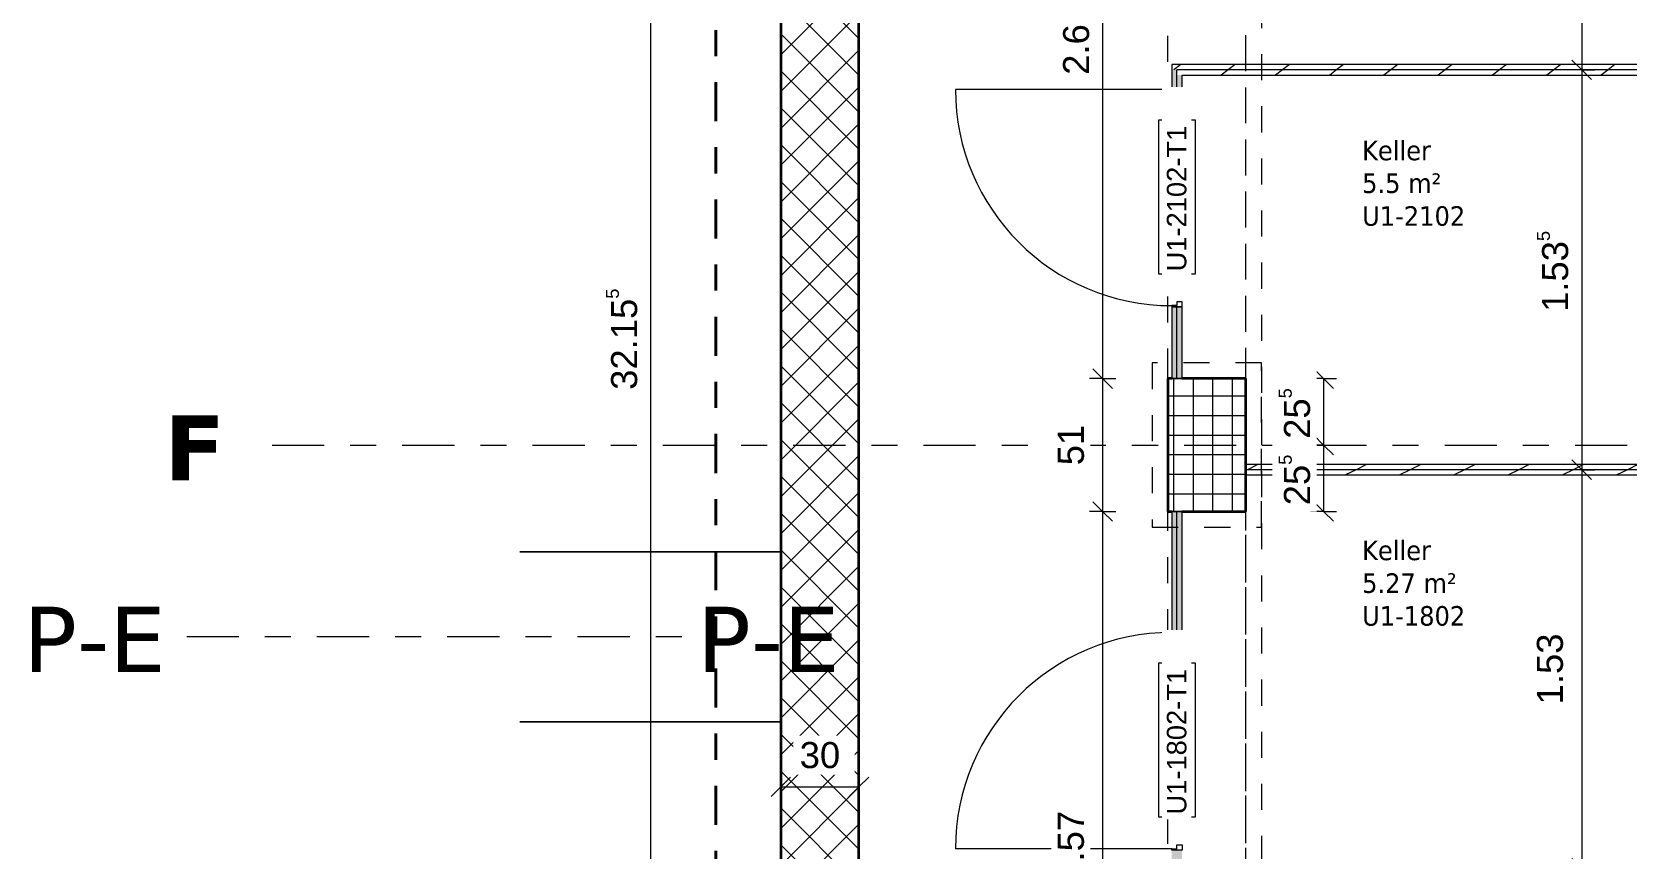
# Model space of a CAD drawing. Header units: metres. Extents: x -35.6 to 33, y -4 to 38.1.
# Drawn here: x -35.58 to -29.46, y 11.76 to 14.9 of the extents above; entities that cross this region are included whole.
import ezdxf

# ---------------------------------------------------------------- set-up
doc = ezdxf.new("R2010")
doc.units = ezdxf.units.M
for name, pattern in [('_Rasterlinie_', [0.375, 0.2, -0.05, 0.075, -0.05]), ('Strichpunkt - Fein', [0.2, 0.1, -0.05, 0, -0.05]), ('Strichpunkt - Mittel', [0.35, 0.15, -0.1, 0, -0.1])]:
    doc.linetypes.add(name, pattern=pattern)
for name, color, linetype, lineweight in [('A-____-____-DIMS', 7, 'Continuous', 5), ('A-____-____-DIMS-50', 7, 'Continuous', 5), ('A-AREA-____-IDEN', 7, 'Continuous', 5), ('A-DOOR-____-IDEN', 7, 'Continuous', 5), ('A-DOOR-____-OTLN', 7, 'Continuous', 9), ('A-DOOR-FRAM-MCUT', 7, 'Continuous', 9), ('A-DOOR-OPNG-OTLN', 7, 'Continuous', 9), ('A-FLOR-____-OVHD', 7, 'Strichpunkt - Fein', 9), ('A-WALL-____-MCUT', 7, 'Continuous', 35), ('A-WALL-____-PATT', 7, 'Continuous', 35), ('A-WALL-FNSH-MCUT', 7, 'Continuous', 35), ('C-PRKG-____-OTLN', 7, 'Continuous', 9), ('S-COLS-____-MCUT', 7, 'Continuous', 35), ('S-COLS-____-OTLN', 7, 'Continuous', 9), ('S-GRID-____-OTLN', 7, 'Continuous', 5)]:
    doc.layers.add(name, color=color, linetype=linetype, lineweight=lineweight)
doc.layers.add('A-____-MATC-OTLN', color=7, linetype='Strichpunkt - Mittel', lineweight=40, true_color=0x0080ff)
doc.layers.add('S-GRID-____-IDEN', color=7, linetype='Continuous', lineweight=9, true_color=0x5555aa)
doc.styles.add('Arial', font='arial.ttf', dxfattribs={"height": 0.1})
doc.styles.add('Arial_1', font='arial.ttf', dxfattribs={"height": 0.075})
doc.styles.add('Verdana_3', font='verdana.ttf', dxfattribs={"width": 0.9, "height": 0.075})
doc.styles.add('Verdana_B', font='verdana.ttf', dxfattribs={"height": 0.25})
doc.dimstyles.new('SUB_Rohbau_fein', dxfattribs={"dimscale": 0.3048, "dimtxt": 0.102026, "dimasz": 0.246063, "dimexe": 0.164042, "dimexo": 0.0625, "dimgap": 0.123031, "dimtad": 1, "dimdec": 1, "dimlfac": 100, "dimrnd": 0.5, "dimdsep": 46, "dimtxsty": 'Arial', "dimblk1": 'OBLIQUE', "dimblk2": 'OBLIQUE', "dimsah": 1, "dimcen": 0.09, "dimazin": 0, "dimtfac": 1, "dimtdec": 4, "dimtix": 1, "dimtmove": 0, "dimatfit": 3, "dimfxl": 0.164042, "dimfxlon": 1, "dimtvp": 1, "dimtfill": 1, "dimtolj": 1, "dimtzin": 0, "dimarcsym": 2})
doc.dimstyles.new('SUB_Rohbau_fein_1', dxfattribs={"dimscale": 0.3048, "dimtxt": 0.102026, "dimasz": 0.246063, "dimexe": 0.164042, "dimexo": 0.0625, "dimgap": 0.123031, "dimtad": 1, "dimrnd": 0.005, "dimzin": 0, "dimdsep": 46, "dimtxsty": 'Arial', "dimblk1": 'OBLIQUE', "dimblk2": 'OBLIQUE', "dimsah": 1, "dimcen": 0.09, "dimazin": 0, "dimtfac": 1, "dimtdec": 4, "dimtix": 1, "dimtmove": 0, "dimatfit": 3, "dimfxl": 0.164042, "dimfxlon": 1, "dimtvp": 1, "dimtfill": 1, "dimtolj": 1, "dimtzin": 0, "dimarcsym": 2})
doc.dimstyles.new('SUB_Rohbau_fein_2', dxfattribs={"dimscale": 0.3048, "dimtxt": 0.102026, "dimasz": 0.246063, "dimexe": 0.164042, "dimexo": 0.0625, "dimgap": 0.123031, "dimtad": 1, "dimrnd": 0.005, "dimzin": 0, "dimdsep": 46, "dimtxsty": 'Arial', "dimblk1": 'OBLIQUE', "dimblk2": 'OBLIQUE', "dimsah": 1, "dimcen": 0.09, "dimazin": 0, "dimtfac": 1, "dimtdec": 4, "dimtix": 1, "dimtmove": 2, "dimatfit": 3, "dimfxl": 0.164042, "dimfxlon": 1, "dimtvp": 1, "dimtfill": 1, "dimtolj": 1, "dimtzin": 0, "dimarcsym": 2})
doc.dimstyles.new('SUB_Rohbau_fein_6', dxfattribs={"dimscale": 0.3048, "dimtxt": 0.102026, "dimasz": 0.246063, "dimexe": 0.164042, "dimexo": 0.0625, "dimgap": 0.123031, "dimtad": 1, "dimdec": 1, "dimlfac": 100, "dimrnd": 0.5, "dimdsep": 46, "dimtxsty": 'Arial', "dimblk1": 'OBLIQUE', "dimblk2": 'OBLIQUE', "dimsah": 1, "dimcen": 0.09, "dimazin": 0, "dimtfac": 1, "dimtdec": 4, "dimtix": 1, "dimtmove": 0, "dimatfit": 3, "dimfxl": 0.164042, "dimfxlon": 1, "dimtvp": 1, "dimtfill": 1, "dimtolj": 1, "dimtzin": 0, "dimarcsym": 2})
doc.dimstyles.new('SUB_Rohbau_fein_7', dxfattribs={"dimscale": 0.3048, "dimtxt": 0.102026, "dimasz": 0.246063, "dimexe": 0.164042, "dimexo": 0.0625, "dimgap": 0.123031, "dimtad": 1, "dimrnd": 0.005, "dimzin": 0, "dimdsep": 46, "dimtxsty": 'Arial', "dimblk1": 'OBLIQUE', "dimblk2": 'OBLIQUE', "dimsah": 1, "dimcen": 0.09, "dimazin": 0, "dimtfac": 1, "dimtdec": 4, "dimtix": 1, "dimtmove": 0, "dimatfit": 3, "dimfxl": 0.164042, "dimfxlon": 1, "dimtvp": 1, "dimtfill": 1, "dimtolj": 1, "dimtzin": 0, "dimarcsym": 2})
pattern_1 = [(216.87, (0.0833, 0.20825), (0.624749256, 0.416501116), [0.10412, -0.93712]), (206.565, (0.20825, 0.14578), (-0.20825414, -0.2082493), [0.23283, -0.23283]), (198.435, (0.20825, 0.04165), (-0.41650024, -0.20824584), [0.13171, -0.52684])]

# ---------------------------------------------------------------- blocks, each defined once
blk = doc.blocks.new('PP_Parkplatz - 3300 x 5000_Beh-21081309--01_UG_OK_FFB_AF_ro')
at = {"layer": 'C-PRKG-____-OTLN', "color": 253, "true_color": 0x999999}
for p, q in [((-32.708, 16.2009), (-33.7091, 16.2009)), ((-32.708, 16.2009), (-33.7091, 16.2009)), ((-33.7091, 16.2009), (-32.708, 16.2009)), ((-32.708, 12.9016), (-33.7091, 12.9016)), ((-33.7091, 12.9016), (-32.708, 12.9016)), ((-32.708, 12.9016), (-33.7091, 12.9016))]:
    blk.add_line(p, q, dxfattribs=at)
blk = doc.blocks.new('TU DF 1 - Rahmenstock - stumpf einschlagend - 800x1900 Kellerabteil-41621819--01_UG_OK_FFB_AF_ro')
at = {"layer": 'A-DOOR-FRAM-MCUT', "color": 253, "true_color": 0x999999}
for p, q in [((-0.415, 0.02), (-0.42, 0.02)), ((-0.42, 0.02), (-0.42, -0.02)), ((-0.415, 0), (-0.415, 0.02)), ((-0.4, 0), (-0.415, 0)), ((-0.4, -0.02), (-0.4, 0)), ((0.415, 0), (0.4, 0)), ((0.4, 0), (0.4, -0.02)), ((0.42, 0.02), (0.415, 0.02)), ((0.415, 0.02), (0.415, 0)), ((0.42, -0.02), (0.42, 0.02)), ((-0.42, -0.02), (-0.4, -0.02)), ((0.4, -0.02), (0.42, -0.02))]:
    blk.add_line(p, q, dxfattribs=at)
at = {"layer": 'A-DOOR-OPNG-OTLN', "color": 253, "true_color": 0x999999}
blk.add_line((0.415, 0.02), (0.415, 0.85), dxfattribs=at)
blk.add_arc((0.415, 0.02), 0.83, 90, 180, dxfattribs=at)
blk = doc.blocks.new('TU DF 1 - Rahmenstock - stumpf einschlagend - 800x1900 Kellerabteil-41621821--01_UG_OK_FFB_AF_ro')
at = {"layer": 'A-DOOR-FRAM-MCUT', "color": 253, "true_color": 0x999999}
for p, q in [((-0.42, 0.02), (-0.4, 0.02)), ((-0.42, -0.02), (-0.42, 0.02)), ((-0.4, 0.02), (-0.4, 0)), ((0.4, 0.02), (0.42, 0.02)), ((0.4, 0), (0.4, 0.02)), ((0.42, 0.02), (0.42, -0.02)), ((-0.415, -0.02), (-0.42, -0.02)), ((-0.415, 0), (-0.415, -0.02)), ((-0.4, 0), (-0.415, 0)), ((0.415, 0), (0.4, 0)), ((0.415, -0.02), (0.415, 0)), ((0.42, -0.02), (0.415, -0.02))]:
    blk.add_line(p, q, dxfattribs=at)
at = {"layer": 'A-DOOR-OPNG-OTLN', "color": 253, "true_color": 0x999999}
blk.add_line((0.415, -0.02), (0.415, -0.85), dxfattribs=at)
blk.add_arc((0.415, -0.02), 0.83, 180, 270, dxfattribs=at)
blk = doc.blocks.new('PP_Parkplatz - 3975 x 5000-21080458--01_UG_OK_FFB_AF_ro')
at = {"layer": 'C-PRKG-____-OTLN', "color": 253, "true_color": 0x999999}
for p, q in [((-32.708, 12.2498), (-33.7091, 12.2498)), ((-32.708, 12.2497), (-33.7091, 12.2497)), ((-33.7091, 12.2497), (-32.708, 12.2497)), ((-32.708, 8.2756), (-33.7091, 8.2756)), ((-33.7091, 8.2756), (-32.708, 8.2756)), ((-32.708, 8.2756), (-33.7091, 8.2756))]:
    blk.add_line(p, q, dxfattribs=at)
blk = doc.blocks.new('DIMBLOCK651--01_UG_OK_FFB_AF_ro')
at = {"layer": 'A-____-____-DIMS-50'}
for p, q in [((-31.473, 16.2216), (-31.5105, 16.2591)), ((-31.473, 16.2216), (-31.523, 16.2216)), ((-31.473, 16.2216), (-31.473, 13.5666)), ((-31.473, 16.2216), (-31.4355, 16.1841)), ((-31.473, 16.2216), (-31.423, 16.2216)), ((-31.473, 13.5666), (-31.5105, 13.6041)), ((-31.473, 13.5666), (-31.523, 13.5666)), ((-31.473, 13.5666), (-31.4355, 13.5291)), ((-31.473, 13.5666), (-31.423, 13.5666))]:
    blk.add_line(p, q, dxfattribs=at)
at = {"layer": 'A-____-____-DIMS-50', "color": 0, "insert": (-31.645, 14.7324), "char_height": 0.1, "width": 0.388091, "attachment_point": 1, "rotation": 90, "line_spacing_factor": 0.941778, "style": 'Arial', "bg_fill": 3, "box_fill_scale": 1.25, "bg_fill_color": 256, "bg_fill_true_color": 13158600, "bg_fill_transparency": 0}
blk.add_mtext('2.65\\A2\\H0.5x;\\S5^  ;\\H2x;', dxfattribs=at)
blk = doc.blocks.new('_Oblique')
at = {"color": 0, "linetype": 'ByBlock', "lineweight": -2}
blk.add_line((-0.5, -0.5), (0.5, 0.5), dxfattribs=at)
blk = doc.blocks.new('DIMBLOCK652--01_UG_OK_FFB_AF_ro')
at = {"layer": 'A-____-____-DIMS-50'}
for p, q in [((-31.473, 13.5666), (-31.5105, 13.6041)), ((-31.473, 13.5666), (-31.523, 13.5666)), ((-31.473, 13.5666), (-31.473, 13.0566)), ((-31.473, 13.5666), (-31.4355, 13.5291)), ((-31.473, 13.5666), (-31.423, 13.5666)), ((-31.473, 13.0566), (-31.523, 13.0566)), ((-31.473, 13.0566), (-31.5105, 13.0941)), ((-31.473, 13.0566), (-31.4355, 13.0191)), ((-31.473, 13.0566), (-31.423, 13.0566))]:
    blk.add_line(p, q, dxfattribs=at)
at = {"layer": 'A-____-____-DIMS-50', "color": 0, "insert": (-31.645, 13.234), "char_height": 0.1, "width": 0.186088, "attachment_point": 1, "rotation": 90, "line_spacing_factor": 0.941778, "style": 'Arial', "bg_fill": 3, "box_fill_scale": 1.25, "bg_fill_color": 256, "bg_fill_true_color": 13158600, "bg_fill_transparency": 0}
blk.add_mtext('51', dxfattribs=at)
blk = doc.blocks.new('DIMBLOCK653--01_UG_OK_FFB_AF_ro')
at = {"layer": 'A-____-____-DIMS-50'}
for p, q in [((-31.473, 13.0566), (-31.523, 13.0566)), ((-31.473, 13.0566), (-31.5105, 13.0941)), ((-31.473, 13.0566), (-31.473, 10.4866)), ((-31.473, 13.0566), (-31.4355, 13.0191)), ((-31.473, 13.0566), (-31.423, 13.0566)), ((-31.473, 10.4866), (-31.523, 10.4866)), ((-31.473, 10.4866), (-31.5105, 10.5241)), ((-31.473, 10.4866), (-31.4355, 10.4491)), ((-31.473, 10.4866), (-31.423, 10.4866))]:
    blk.add_line(p, q, dxfattribs=at)
at = {"layer": 'A-____-____-DIMS-50', "color": 0, "insert": (-31.645, 11.6359), "char_height": 0.1, "width": 0.325653, "attachment_point": 1, "rotation": 90, "line_spacing_factor": 0.941778, "style": 'Arial', "bg_fill": 3, "box_fill_scale": 1.25, "bg_fill_color": 256, "bg_fill_true_color": 13158600, "bg_fill_transparency": 0}
blk.add_mtext('2.57', dxfattribs=at)
blk = doc.blocks.new('DIMBLOCK735--01_UG_OK_FFB_AF_ro')
at = {"layer": 'A-____-____-DIMS-50'}
for p, q in [((-33.2073, 29.8016), (-33.2448, 29.8391)), ((-33.2073, 29.8016), (-33.2573, 29.8016)), ((-33.2073, -2.3534), (-33.2073, 29.8016)), ((-33.2073, 29.8016), (-33.1698, 29.7641)), ((-33.2073, 29.8016), (-33.1573, 29.8016)), ((-33.2073, -2.3534), (-33.2448, -2.3159)), ((-33.2073, -2.3534), (-33.2573, -2.3534)), ((-33.2073, -2.3534), (-33.1698, -2.3909)), ((-33.2073, -2.3534), (-33.1573, -2.3534))]:
    blk.add_line(p, q, dxfattribs=at)
at = {"layer": 'A-____-____-DIMS-50', "color": 0, "insert": (-33.3793, 13.5236), "char_height": 0.1, "width": 0.481134, "attachment_point": 1, "rotation": 90, "line_spacing_factor": 0.941778, "style": 'Arial', "bg_fill": 3, "box_fill_scale": 1.25, "bg_fill_color": 256, "bg_fill_true_color": 13158600, "bg_fill_transparency": 0}
blk.add_mtext('32.15\\A2\\H0.5x;\\S5^  ;\\H2x;', dxfattribs=at)
blk = doc.blocks.new('DIMBLOCK752--01_UG_OK_FFB_AF_ro')
at = {"layer": 'A-____-____-DIMS-50'}
for p, q in [((-32.708, 12), (-32.708, 12.05)), ((-32.708, 12), (-32.6705, 12.0375)), ((-32.408, 12), (-32.408, 12.05)), ((-32.408, 12), (-32.3705, 12.0375)), ((-32.708, 12), (-32.7455, 11.9625)), ((-32.708, 12), (-32.408, 12)), ((-32.708, 12), (-32.708, 11.95)), ((-32.408, 12), (-32.4455, 11.9625)), ((-32.408, 12), (-32.408, 11.95))]:
    blk.add_line(p, q, dxfattribs=at)
at = {"layer": 'A-____-____-DIMS-50', "color": 0, "insert": (-32.6356, 12.172), "char_height": 0.1, "width": 0.186088, "attachment_point": 1, "line_spacing_factor": 0.941778, "style": 'Arial', "bg_fill": 3, "box_fill_scale": 1.25, "bg_fill_color": 256, "bg_fill_true_color": 13158600, "bg_fill_transparency": 0}
blk.add_mtext('30', dxfattribs=at)
blk = doc.blocks.new('DIMBLOCK1173--01_UG_OK_FFB_AF_ro')
at = {"layer": 'A-____-____-DIMS-50'}
for p, q in [((-29.6347, 16.2216), (-29.6722, 16.2591)), ((-29.6347, 16.2216), (-29.6847, 16.2216)), ((-29.6347, 16.2216), (-29.6347, 14.7516)), ((-29.6347, 16.2216), (-29.5972, 16.1841)), ((-29.6347, 16.2216), (-29.5847, 16.2216)), ((-29.6347, 14.7516), (-29.6722, 14.7891)), ((-29.6347, 14.7516), (-29.6847, 14.7516)), ((-29.6347, 14.7516), (-29.5972, 14.7141)), ((-29.6347, 14.7516), (-29.5847, 14.7516))]:
    blk.add_line(p, q, dxfattribs=at)
at = {"layer": 'A-____-____-DIMS-50', "color": 0, "insert": (-29.8068, 15.3987), "char_height": 0.1, "width": 0.325653, "attachment_point": 1, "rotation": 90, "line_spacing_factor": 0.941778, "style": 'Arial', "bg_fill": 3, "box_fill_scale": 1.25, "bg_fill_color": 256, "bg_fill_true_color": 13158600, "bg_fill_transparency": 0}
blk.add_mtext('1.47', dxfattribs=at)
blk = doc.blocks.new('DIMBLOCK1174--01_UG_OK_FFB_AF_ro')
at = {"layer": 'A-____-____-DIMS-50'}
for p, q in [((-29.6347, 14.7516), (-29.6722, 14.7891)), ((-29.6347, 14.7516), (-29.6847, 14.7516)), ((-29.6347, 14.7516), (-29.6347, 13.217)), ((-29.6347, 14.7516), (-29.5972, 14.7141)), ((-29.6347, 14.7516), (-29.5847, 14.7516)), ((-29.6347, 13.217), (-29.6722, 13.2545)), ((-29.6347, 13.217), (-29.6847, 13.217)), ((-29.6347, 13.217), (-29.5972, 13.1795)), ((-29.6347, 13.217), (-29.5847, 13.217))]:
    blk.add_line(p, q, dxfattribs=at)
at = {"layer": 'A-____-____-DIMS-50', "color": 0, "insert": (-29.8068, 13.8226), "char_height": 0.1, "width": 0.388091, "attachment_point": 1, "rotation": 90, "line_spacing_factor": 0.941778, "style": 'Arial', "bg_fill": 3, "box_fill_scale": 1.25, "bg_fill_color": 256, "bg_fill_true_color": 13158600, "bg_fill_transparency": 0}
blk.add_mtext('1.53\\A2\\H0.5x;\\S5^  ;\\H2x;', dxfattribs=at)
blk = doc.blocks.new('DIMBLOCK1175--01_UG_OK_FFB_AF_ro')
at = {"layer": 'A-____-____-DIMS-50'}
for p, q in [((-29.6347, 13.217), (-29.6722, 13.2545)), ((-29.6347, 13.217), (-29.6847, 13.217)), ((-29.6347, 13.217), (-29.6347, 11.6875)), ((-29.6347, 13.217), (-29.5972, 13.1795)), ((-29.6347, 13.217), (-29.5847, 13.217)), ((-29.6347, 11.6875), (-29.6722, 11.725)), ((-29.6347, 11.6875), (-29.6847, 11.6875)), ((-29.6347, 11.6875), (-29.5972, 11.65)), ((-29.6347, 11.6875), (-29.5847, 11.6875))]:
    blk.add_line(p, q, dxfattribs=at)
at = {"layer": 'A-____-____-DIMS-50', "color": 0, "insert": (-29.8068, 12.3166), "char_height": 0.1, "width": 0.325653, "attachment_point": 1, "rotation": 90, "line_spacing_factor": 0.941778, "style": 'Arial', "bg_fill": 3, "box_fill_scale": 1.25, "bg_fill_color": 256, "bg_fill_true_color": 13158600, "bg_fill_transparency": 0}
blk.add_mtext('1.53', dxfattribs=at)
blk = doc.blocks.new('DIMBLOCK1280--01_UG_OK_FFB_AF_ro')
at = {"layer": 'A-____-____-DIMS-50'}
for p, q in [((-30.6253, 13.5666), (-30.6628, 13.6041)), ((-30.6253, 13.5666), (-30.6753, 13.5666)), ((-30.6253, 13.5666), (-30.6253, 13.3116)), ((-30.6253, 13.5666), (-30.5878, 13.5291)), ((-30.6253, 13.5666), (-30.5753, 13.5666)), ((-30.6253, 13.3116), (-30.6753, 13.3116)), ((-30.6253, 13.3116), (-30.6628, 13.3491)), ((-30.6253, 13.3116), (-30.5878, 13.2741)), ((-30.6253, 13.3116), (-30.5753, 13.3116))]:
    blk.add_line(p, q, dxfattribs=at)
at = {"layer": 'A-____-____-DIMS-50', "color": 0, "insert": (-30.7973, 13.3355), "char_height": 0.1, "width": 0.248525, "attachment_point": 1, "rotation": 90, "line_spacing_factor": 0.941778, "style": 'Arial', "bg_fill": 3, "box_fill_scale": 1.25, "bg_fill_color": 256, "bg_fill_true_color": 13158600, "bg_fill_transparency": 0}
blk.add_mtext('25\\A2\\H0.5x;\\S5^  ;\\H2x;', dxfattribs=at)
blk = doc.blocks.new('DIMBLOCK1281--01_UG_OK_FFB_AF_ro')
at = {"layer": 'A-____-____-DIMS-50'}
for p, q in [((-30.6253, 13.3116), (-30.6753, 13.3116)), ((-30.6253, 13.3116), (-30.6628, 13.3491)), ((-30.6253, 13.3116), (-30.6253, 13.0566)), ((-30.6253, 13.3116), (-30.5878, 13.2741)), ((-30.6253, 13.3116), (-30.5753, 13.3116)), ((-30.6253, 13.0566), (-30.6753, 13.0566)), ((-30.6253, 13.0566), (-30.6628, 13.0941)), ((-30.6253, 13.0566), (-30.5878, 13.0191)), ((-30.6253, 13.0566), (-30.5753, 13.0566))]:
    blk.add_line(p, q, dxfattribs=at)
at = {"layer": 'A-____-____-DIMS-50', "color": 0, "insert": (-30.7973, 13.0805), "char_height": 0.1, "width": 0.248525, "attachment_point": 1, "rotation": 90, "line_spacing_factor": 0.941778, "style": 'Arial', "bg_fill": 3, "box_fill_scale": 1.25, "bg_fill_color": 256, "bg_fill_true_color": 13158600, "bg_fill_transparency": 0}
blk.add_mtext('25\\A2\\H0.5x;\\S5^  ;\\H2x;', dxfattribs=at)

msp = doc.modelspace()

# ---------------------------------------------------------------- hatches: boundary and pattern name
at = {"layer": 'A-WALL-____-PATT', "lineweight": 9}
h = msp.add_hatch(dxfattribs=at)
h.set_pattern_fill('FP_1', color=256, style=0, pattern_type=2)
h.set_pattern_definition([(45, (0, 0), (-0.07071068, 0.07071068), []), (135, (0, 0), (-0.07071068, -0.07071068), [])])
h.paths.add_polyline_path([(-32.708, -2.3534), (-32.408, -2.3534), (-32.408, 16.2216), (-32.708, 16.2216), (-32.708, -0.7728)])
at = {"layer": 'A-WALL-____-PATT', "lineweight": 9, "true_color": 0xc3b7ad}
h = msp.add_hatch(dxfattribs=at)
h.set_pattern_fill('FP_4', color=9, style=0, pattern_type=2)
h.set_pattern_definition(pattern_1)
h.paths.add_polyline_path([(-27.2098, 14.7516), (-23.408, 14.7517), (-23.408, 14.7716), (-31.208, 14.7716), (-31.208, 14.7516), (-27.6855, 14.7516)])
h = msp.add_hatch(dxfattribs=at)
h.set_pattern_fill('FP_4', color=9, style=0, pattern_type=2)
h.set_pattern_definition(pattern_1)
h.paths.add_polyline_path([(-31.208, -0.5689), (-31.188, -0.5689), (-31.188, -0.4739), (-31.208, -0.4739), (-31.208, -0.5489)])
h.paths.add_polyline_path([(-31.188, 0.3661), (-31.188, 0.5366), (-31.208, 0.5366), (-31.208, 0.3661)])
h.paths.add_polyline_path([(-31.208, 1.0466), (-31.188, 1.0466), (-31.188, 1.5952), (-31.208, 1.5952), (-31.208, 1.0858)])
h.paths.add_polyline_path([(-31.208, 2.4352), (-31.188, 2.4352), (-31.188, 2.5852), (-31.208, 2.5852), (-31.208, 2.4902)])
h.paths.add_polyline_path([(-31.208, 3.4252), (-31.188, 3.4252), (-31.188, 3.6166), (-31.208, 3.6166), (-31.208, 3.4881)])
h.paths.add_polyline_path([(-31.188, 4.1266), (-31.188, 4.6543), (-31.208, 4.6543), (-31.208, 4.1266)])
h.paths.add_polyline_path([(-31.208, 5.4943), (-31.188, 5.4943), (-31.188, 5.6443), (-31.208, 5.6443), (-31.208, 5.5693)])
h.paths.add_polyline_path([(-31.208, 6.4843), (-31.188, 6.4843), (-31.188, 7.7134), (-31.208, 7.7134), (-31.208, 6.9709)])
h.paths.add_polyline_path([(-31.208, 8.5534), (-31.188, 8.5534), (-31.188, 8.7034), (-31.208, 8.7034), (-31.208, 8.6284)])
h.paths.add_polyline_path([(-31.188, 9.5434), (-31.188, 9.9766), (-31.208, 9.9766), (-31.208, 9.5434)])
h.paths.add_polyline_path([(-31.188, 10.4866), (-31.188, 10.7725), (-31.208, 10.7725), (-31.208, 10.4866)])
h.paths.add_polyline_path([(-31.188, 11.6125), (-31.188, 11.7575), (-31.208, 11.7575), (-31.208, 11.6125)])
h.paths.add_polyline_path([(-31.188, 12.5975), (-31.188, 13.0566), (-31.208, 13.0566), (-31.208, 12.5975)])
h.paths.add_polyline_path([(-31.188, 13.5666), (-31.188, 13.8416), (-31.208, 13.8416), (-31.208, 13.5666)])
h.paths.add_polyline_path([(-31.188, 14.6816), (-31.188, 14.7516), (-31.208, 14.7516), (-31.208, 14.6816)])
h = msp.add_hatch(dxfattribs=at)
h.set_pattern_fill('FP_4', color=9, style=0, pattern_type=2)
h.set_pattern_definition(pattern_1)
h.paths.add_polyline_path([(-27.413, 14.7316), (-23.428, 14.7316), (-23.428, 14.7516), (-31.188, 14.7516), (-31.188, 14.7316), (-27.433, 14.7316)])
h = msp.add_hatch(dxfattribs=at)
h.set_pattern_fill('FP_4', color=9, style=0, pattern_type=2)
h.set_pattern_definition(pattern_1)
h.paths.add_polyline_path([(-31.188, -0.5489), (-31.168, -0.5489), (-31.168, -0.4739), (-31.188, -0.4739), (-31.188, -0.5481)])
h.paths.add_polyline_path([(-31.168, 0.3661), (-31.168, 0.5366), (-31.188, 0.5366), (-31.188, 0.3661)])
h.paths.add_polyline_path([(-31.188, 1.0466), (-31.168, 1.0466), (-31.168, 1.5952), (-31.188, 1.5952), (-31.188, 1.0882)])
h.paths.add_polyline_path([(-31.168, 2.4352), (-31.168, 2.5852), (-31.188, 2.5852), (-31.188, 2.4352)])
h.paths.add_polyline_path([(-31.188, 3.4252), (-31.168, 3.4252), (-31.168, 3.6166), (-31.188, 3.6166)])
h.paths.add_polyline_path([(-31.188, 4.1266), (-31.168, 4.1266), (-31.168, 4.6543), (-31.188, 4.6543), (-31.188, 4.1682)])
h.paths.add_polyline_path([(-31.168, 5.4943), (-31.168, 5.6443), (-31.188, 5.6443), (-31.188, 5.4943)])
h.paths.add_polyline_path([(-31.168, 6.4843), (-31.168, 7.0788), (-31.188, 7.0788), (-31.188, 6.4843)])
h.paths.add_polyline_path([(-31.1777, 7.1188), (-31.168, 7.1188), (-31.168, 7.7134), (-31.188, 7.7134), (-31.188, 7.1188)])
h.paths.add_polyline_path([(-31.188, 8.5534), (-31.168, 8.5534), (-31.168, 8.7034), (-31.188, 8.7034), (-31.188, 8.6284)])
h.paths.add_polyline_path([(-31.168, 9.5434), (-31.168, 9.9766), (-31.188, 9.9766), (-31.188, 9.5434)])
h.paths.add_polyline_path([(-31.168, 10.4866), (-31.168, 10.7725), (-31.188, 10.7725), (-31.188, 10.4866)])
h.paths.add_polyline_path([(-31.168, 11.6125), (-31.168, 11.7575), (-31.188, 11.7575), (-31.188, 11.6125)])
h.paths.add_polyline_path([(-31.168, 12.5975), (-31.168, 13.0566), (-31.188, 13.0566), (-31.188, 12.5975), (-31.1694, 12.5975)])
h.paths.add_polyline_path([(-31.168, 13.5666), (-31.168, 13.8416), (-31.188, 13.8416), (-31.188, 13.5666)])
h.paths.add_polyline_path([(-31.188, 14.6816), (-31.168, 14.6816), (-31.168, 14.7316), (-31.188, 14.7316), (-31.188, 14.7147)])
h = msp.add_hatch(dxfattribs=at)
h.set_pattern_fill('FP_4', color=9, style=0, pattern_type=2)
h.set_pattern_definition(pattern_1)
h.paths.add_polyline_path([(-30.923, 13.217), (-27.433, 13.217), (-27.433, 13.237), (-30.923, 13.237)])
h.paths.add_polyline_path([(-23.448, 13.217), (-23.448, 13.237), (-27.393, 13.237), (-27.393, 13.217), (-25.3905, 13.217)])
h = msp.add_hatch(dxfattribs=at)
h.set_pattern_fill('FP_4', color=9, style=0, pattern_type=2)
h.set_pattern_definition(pattern_1)
h.paths.add_polyline_path([(-29.5498, 13.197), (-27.433, 13.197), (-27.433, 13.217), (-30.923, 13.217), (-30.923, 13.197), (-29.5866, 13.197)])
h.paths.add_polyline_path([(-23.448, 13.197), (-23.448, 13.217), (-27.393, 13.217), (-27.393, 13.197), (-25.3905, 13.197)])
at = {"layer": 'S-COLS-____-OTLN'}
h = msp.add_hatch(dxfattribs=at)
h.set_pattern_fill('FP_3', color=256, style=0, pattern_type=2)
h.set_pattern_definition([(0, (0, 0), (0, 0.075), []), (90, (0, 0), (-0.075, 5e-18), [])])
h.paths.add_polyline_path([(-31.208, 13.0566), (-30.923, 13.0566), (-30.923, 13.5666), (-31.223, 13.5666), (-31.223, 13.0566)])

# ---------------------------------------------------------------- linework, layer by layer
at = {"layer": 'A-____-MATC-OTLN'}
msp.add_line((-32.958, 38.1043), (-32.958, -3.5122), dxfattribs=at)
at = {"layer": 'A-DOOR-____-IDEN', "flags": 128}
for points in [[(-31.2576, 13.9679), (-31.2576, 14.5599), (-31.1186, 14.5599), (-31.1186, 13.9679)], [(-31.2576, 11.8838), (-31.2576, 12.4758), (-31.1186, 12.4758), (-31.1186, 11.8838)]]:
    msp.add_lwpolyline(points, close=True, dxfattribs=at)
at = {"layer": 'A-FLOR-____-OVHD'}
for p, q in [((-30.923, 6.1841), (-30.923, 22.9566)), ((-30.863, 22.0116), (-30.863, -1.9934)), ((-30.923, 13.5466), (-30.923, 16.2216)), ((-30.863, 13.6266), (-31.283, 13.6266)), ((-31.283, 13.6266), (-31.283, 12.9966)), ((-30.863, 12.9966), (-30.863, 13.6266)), ((-30.923, 10.4666), (-30.923, 13.0766)), ((-31.283, 12.9966), (-30.863, 12.9966))]:
    msp.add_line(p, q, dxfattribs=at)
at = {"layer": 'A-WALL-____-MCUT'}
for p, q in [((-32.708, 16.6716), (-32.708, -2.3534)), ((-32.408, -2.0534), (-32.408, 16.2216))]:
    msp.add_line(p, q, dxfattribs=at)
at = {"layer": 'A-WALL-____-MCUT', "color": 253, "lineweight": 9, "true_color": 0x999999}
for p, q in [((-23.428, 14.7516), (-31.188, 14.7516)), ((-31.188, 14.6816), (-31.188, 14.7516)), ((-31.188, 13.5666), (-31.188, 13.8416)), ((-31.208, 13.5666), (-31.168, 13.5666)), ((-23.448, 13.217), (-30.923, 13.217)), ((-31.168, 13.0566), (-31.208, 13.0566)), ((-31.188, 12.5975), (-31.188, 13.0566))]:
    msp.add_line(p, q, dxfattribs=at)
at = {"layer": 'A-WALL-FNSH-MCUT', "color": 253, "lineweight": 9, "true_color": 0x999999}
for p, q in [((-23.408, 14.7716), (-31.208, 14.7716)), ((-31.208, 14.7716), (-31.208, 14.6816)), ((-31.168, 14.7316), (-27.433, 14.7316)), ((-31.168, 14.6816), (-31.168, 14.7316)), ((-31.208, 14.6816), (-31.168, 14.6816)), ((-31.208, 13.8416), (-31.208, 13.5666)), ((-31.168, 13.8416), (-31.208, 13.8416)), ((-31.168, 13.5666), (-31.168, 13.8416)), ((-23.448, 13.237), (-30.923, 13.237)), ((-30.923, 13.237), (-30.923, 13.197)), ((-30.923, 13.197), (-23.448, 13.197)), ((-31.208, 13.0566), (-31.208, 12.5975)), ((-31.168, 12.5975), (-31.168, 13.0566)), ((-31.208, 12.5975), (-31.168, 12.5975))]:
    msp.add_line(p, q, dxfattribs=at)
at = {"layer": 'S-COLS-____-MCUT'}
for p, q in [((-31.208, 13.5666), (-31.223, 13.5666)), ((-31.223, 13.5666), (-31.223, 13.0566)), ((-30.923, 13.5666), (-31.168, 13.5666)), ((-30.923, 13.0566), (-30.923, 13.5666)), ((-31.223, 13.0566), (-31.208, 13.0566)), ((-31.168, 13.0566), (-30.923, 13.0566))]:
    msp.add_line(p, q, dxfattribs=at)
at = {"layer": 'S-COLS-____-OTLN'}
for p, q in [((-31.188, 13.5666), (-31.208, 13.5666)), ((-31.168, 13.5666), (-31.188, 13.5666)), ((-31.208, 13.0566), (-31.188, 13.0566)), ((-31.188, 13.0566), (-31.168, 13.0566))]:
    msp.add_line(p, q, dxfattribs=at)
at = {"layer": 'S-GRID-____-OTLN', "color": 8, "linetype": '_Rasterlinie_', "true_color": 0x808080}
for p, q in [((-31.223, -3.518), (-31.223, 33.6425)), ((-34.6604, 13.3116), (27.9515, 13.3116)), ((-34.9879, 12.5766), (-33.0021, 12.5766))]:
    msp.add_line(p, q, dxfattribs=at)

# ---------------------------------------------------------------- block references
at = {"layer": 'A-DOOR-____-OTLN', "color": 253, "true_color": 0x999999}
for name, p, rotation in [('TU DF 1 - Rahmenstock - stumpf einschlagend - 800x1900 Kellerabteil-41621819--01_UG_OK_FFB_AF_ro', (-31.188, 14.2616), 90.00000000000007), ('TU DF 1 - Rahmenstock - stumpf einschlagend - 800x1900 Kellerabteil-41621821--01_UG_OK_FFB_AF_ro', (-31.188, 12.1775), 270.0000000000001)]:
    msp.add_blockref(name, p, dxfattribs=dict(at, rotation=rotation))
at = {"layer": 'C-PRKG-____-OTLN', "color": 253, "true_color": 0x999999}
for name in ['PP_Parkplatz - 3300 x 5000_Beh-21081309--01_UG_OK_FFB_AF_ro', 'PP_Parkplatz - 3975 x 5000-21080458--01_UG_OK_FFB_AF_ro']:
    msp.add_blockref(name, (0, 0), dxfattribs=at)

# ---------------------------------------------------------------- texts
at = {"layer": 'A-AREA-____-IDEN', "color": 8, "true_color": 0x808080, "char_height": 0.075, "attachment_point": 1, "style": 'Verdana_3'}
for s, insert, width in [('Keller', (-30.4774, 14.4796), 0.331899), ('5.5 m²', (-30.4774, 14.3539), 0.400443), ('U1-2102', (-30.4774, 14.2282), 0.497848), ('Keller', (-30.4774, 12.945), 0.331899), ('5.27 m²', (-30.4774, 12.8194), 0.472595), ('U1-1802', (-30.4774, 12.6937), 0.497848)]:
    msp.add_mtext(s, dxfattribs=dict(at, insert=insert, width=width))
at = {"layer": 'S-GRID-____-IDEN', "color": 8, "lineweight": 5, "true_color": 0x808080, "char_height": 0.25, "attachment_point": 1, "style": 'Verdana_B'}
for s, insert, width in [('\\fVerdana|b1|i0|c0|p34|;F', (-35.0747, 13.4261), 0.272574), ('P-E', (-35.6154, 12.6911), 0.789662), ('P-E', (-33.0296, 12.6911), 0.789662)]:
    msp.add_mtext(s, dxfattribs=dict(at, insert=insert, width=width))

# ---------------------------------------------------------------- next in the draw order: texts
at = {"layer": 'A-DOOR-____-IDEN', "char_height": 0.075, "width": 0.689451, "attachment_point": 1, "rotation": 90, "style": 'Arial_1', "bg_fill": 3, "box_fill_scale": 1.25, "bg_fill_color": 256, "bg_fill_true_color": 13158600, "bg_fill_transparency": 0}
for s, insert in [('U1-2102-T1', (-31.2267, 13.9779)), ('U1-1802-T1', (-31.2267, 11.8938))]:
    msp.add_mtext(s, dxfattribs=dict(at, insert=insert))

# ---------------------------------------------------------------- next in the draw order: dimensions: what is measured, and where the dimension line sits
at = {"layer": 'A-____-____-DIMS'}
for base, p1, p2, text, dimstyle, override, picture, middle in [((-33.2073, 29.8016), (-33.1573, -2.3534), (-33.2573, 29.8016), '\\A1;32.15\\Q;{\\A1;{\\H0.5x;\\S5^ ;}}', 'SUB_Rohbau_fein_1', {"dimpost": '<>', "dimfxl": 32.155155}, 'DIMBLOCK735--01_UG_OK_FFB_AF_ro', (-33.2959, 13.7241)), ((-31.473, 13.5666), (-31.423, 16.2216), (-31.423, 13.5666), '\\A1;2.65\\Q;{\\A1;{\\H0.5x;\\S5^ ;}}', 'SUB_Rohbau_fein_1', {"dimpost": '<>', "dimfxl": 2.655004}, 'DIMBLOCK651--01_UG_OK_FFB_AF_ro', (-31.5616, 14.8941)), ((-30.6253, 13.3116), (-30.6753, 13.5666), (-30.5753, 13.3116), '\\A1;25\\Q;{\\A1;{\\H0.5x;\\S5^ ;}}', 'SUB_Rohbau_fein_6', {"dimpost": '<>', "dimfxl": 0.273907}, 'DIMBLOCK1280--01_UG_OK_FFB_AF_ro', (-30.7139, 13.4391))]:
    dim = msp.add_linear_dim(base=base, p1=p1, p2=p2, angle=90, text=text, dimstyle=dimstyle, override=override, dxfattribs=at)
    dim.commit()
    dim.dimension.update_dxf_attribs({"geometry": picture, "text_midpoint": middle})
dim = msp.add_linear_dim(base=(-29.6347, 14.7516), p1=(-29.5847, 16.2216), p2=(-29.5847, 14.7516), angle=90, dimstyle='SUB_Rohbau_fein_2', override={"dimpost": '<>', "dimfxl": 1.47}, dxfattribs=at)
dim.commit()
dim.dimension.update_dxf_attribs({"geometry": 'DIMBLOCK1173--01_UG_OK_FFB_AF_ro', "text_midpoint": (-29.7401, 15.5615), "dimtype": 160, "text_rotation": 90})
dim = msp.add_linear_dim(base=(-32.408, 12), p1=(-32.708, 12.05), p2=(-32.408, 12.05), dimstyle='SUB_Rohbau_fein', override={"dimpost": '<>', "dimfxl": 0.3}, dxfattribs=at)
dim.commit()
dim.dimension.update_dxf_attribs({"geometry": 'DIMBLOCK752--01_UG_OK_FFB_AF_ro', "text_midpoint": (-32.558, 12.0886)})

# ---------------------------------------------------------------- next in the draw order: dimensions: what is measured, and where the dimension line sits
for base, p1, p2, text, dimstyle, override, picture, middle in [((-29.6347, 13.217), (-29.5847, 14.7516), (-29.5847, 13.217), '\\A1;1.53\\Q;{\\A1;{\\H0.5x;\\S5^ ;}}', 'SUB_Rohbau_fein_7', {"dimpost": '<>', "dimfxl": 1.534546}, 'DIMBLOCK1174--01_UG_OK_FFB_AF_ro', (-29.7233, 13.9843)), ((-30.6253, 13.0566), (-30.5753, 13.3116), (-30.6753, 13.0566), '\\A1;25\\Q;{\\A1;{\\H0.5x;\\S5^ ;}}', 'SUB_Rohbau_fein_6', {"dimpost": '<>', "dimfxl": 0.273907}, 'DIMBLOCK1281--01_UG_OK_FFB_AF_ro', (-30.7139, 13.1841))]:
    dim = msp.add_linear_dim(base=base, p1=p1, p2=p2, angle=90, text=text, dimstyle=dimstyle, override=override, dxfattribs=at)
    dim.commit()
    dim.dimension.update_dxf_attribs({"geometry": picture, "text_midpoint": middle})
dim = msp.add_linear_dim(base=(-31.473, 13.0566), p1=(-31.423, 13.5666), p2=(-31.423, 13.0566), angle=90, dimstyle='SUB_Rohbau_fein', override={"dimpost": '<>', "dimfxl": 0.51}, dxfattribs=at)
dim.commit()
dim.dimension.update_dxf_attribs({"geometry": 'DIMBLOCK652--01_UG_OK_FFB_AF_ro', "text_midpoint": (-31.5616, 13.3116)})

# ---------------------------------------------------------------- next in the draw order: dimensions: what is measured, and where the dimension line sits
for base, p1, p2, dimstyle, override, picture, middle in [((-29.6347, 11.6875), (-29.5847, 13.217), (-29.5847, 11.6875), 'SUB_Rohbau_fein_7', {"dimpost": '<>', "dimfxl": 1.529546}, 'DIMBLOCK1175--01_UG_OK_FFB_AF_ro', (-29.7233, 12.4522)), ((-31.473, 10.4866), (-31.423, 13.0566), (-31.423, 10.4866), 'SUB_Rohbau_fein_1', {"dimpost": '<>', "dimfxl": 2.57}, 'DIMBLOCK653--01_UG_OK_FFB_AF_ro', (-31.5616, 11.7716))]:
    dim = msp.add_linear_dim(base=base, p1=p1, p2=p2, angle=90, dimstyle=dimstyle, override=override, dxfattribs=at)
    dim.commit()
    dim.dimension.update_dxf_attribs({"geometry": picture, "text_midpoint": middle})

doc.saveas('drawing.dxf')
